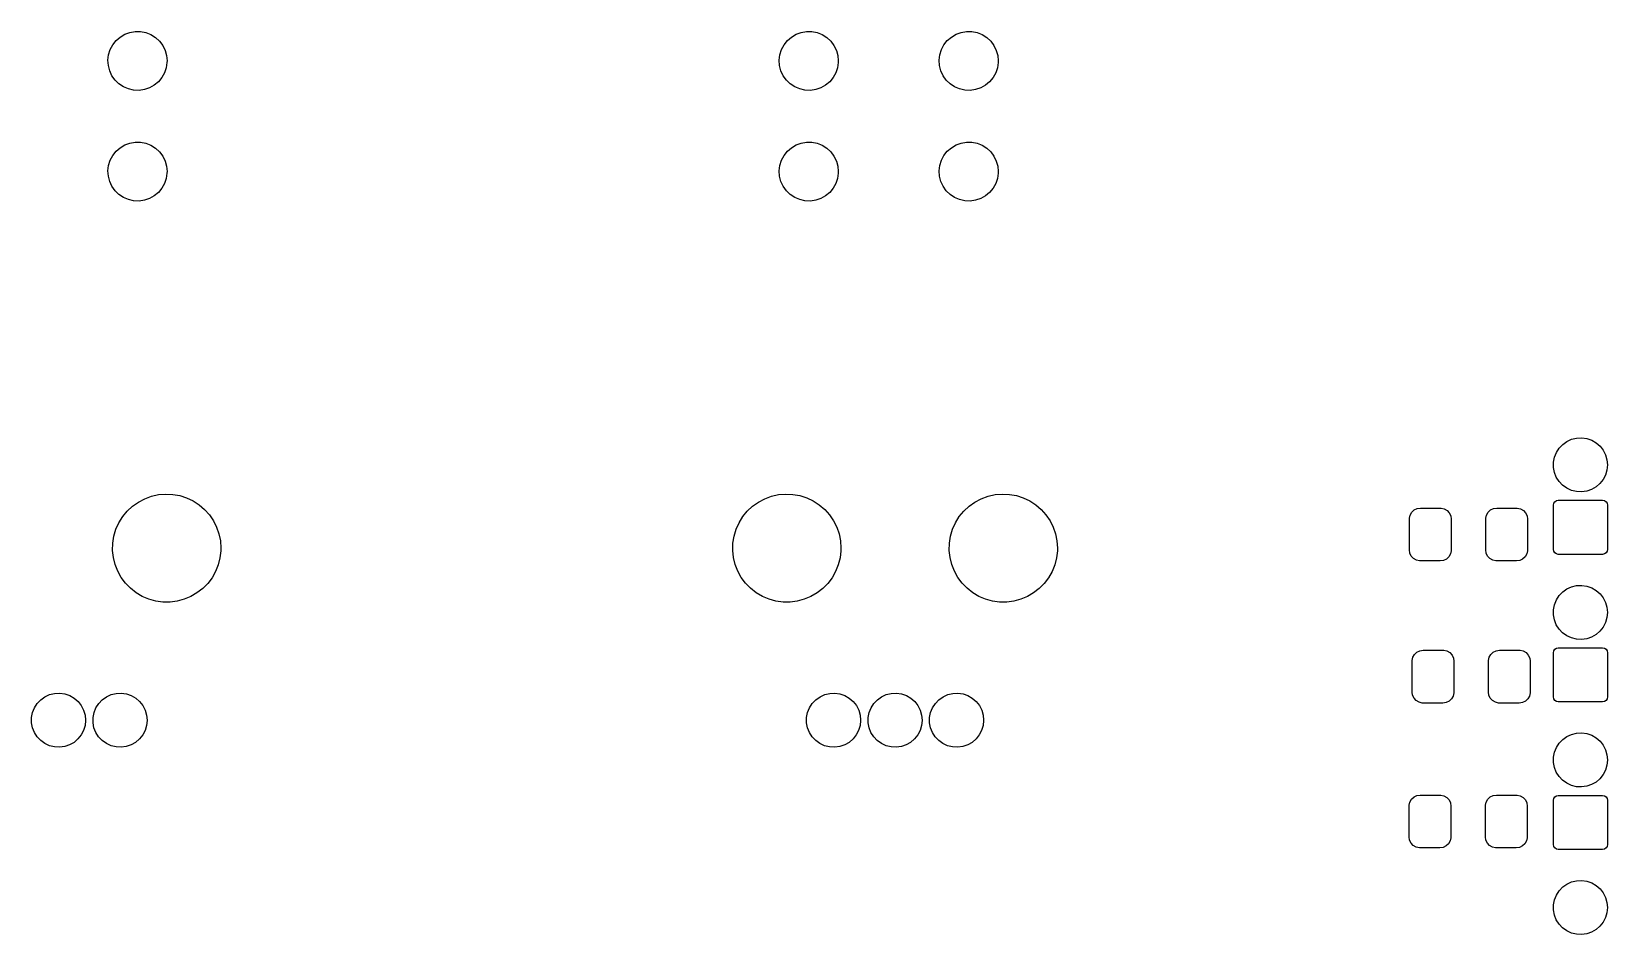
# Model space of a CAD drawing. Extents: x 10 to 584, y -410 to -10.
# Drawn here: x 224.9 to 289, y -105.6 to -68.9 of the extents above; entities that cross this region are included whole.
import ezdxf

# ---------------------------------------------------------------- set-up
doc = ezdxf.new("R2010")
doc.units = 0
doc.layers.add('BLACK', color=7, linetype='CONTINUOUS')

msp = doc.modelspace()

# ---------------------------------------------------------------- linework, layer by layer
at = {"layer": 'BLACK', "linetype": 'CONTINUOUS'}
for p, q in [((228.349, -69.2848), (228.514, -69.14)), ((228.514, -69.14), (228.703, -69.0277)), ((228.703, -69.0277), (228.909, -68.9517)), ((228.909, -68.9517), (229.125, -68.9145)), ((229.125, -68.9145), (229.345, -68.9174)), ((229.345, -68.9174), (229.56, -68.9602)), ((229.56, -68.9602), (229.764, -69.0416)), ((229.764, -69.0416), (229.95, -69.1588)), ((229.95, -69.1588), (230.111, -69.3078)), ((255.631, -69.2848), (255.796, -69.14)), ((255.796, -69.14), (255.985, -69.0277)), ((255.985, -69.0277), (256.191, -68.9517)), ((256.191, -68.9517), (256.407, -68.9145)), ((256.407, -68.9145), (256.627, -68.9174)), ((256.627, -68.9174), (256.842, -68.9602)), ((256.842, -68.9602), (257.046, -69.0416)), ((257.046, -69.0416), (257.232, -69.1588)), ((257.232, -69.1588), (257.393, -69.3078)), ((262.131, -69.2848), (262.296, -69.14)), ((262.296, -69.14), (262.485, -69.0277)), ((262.485, -69.0277), (262.691, -68.9517)), ((262.691, -68.9517), (262.907, -68.9145)), ((262.907, -68.9145), (263.127, -68.9174)), ((263.127, -68.9174), (263.342, -68.9602)), ((263.342, -68.9602), (263.546, -69.0416)), ((263.546, -69.0416), (263.732, -69.1588)), ((263.732, -69.1588), (263.893, -69.3078)), ((228.045, -69.8613), (228.111, -69.6516)), ((228.111, -69.6516), (228.213, -69.4572)), ((228.213, -69.4572), (228.349, -69.2848)), ((230.111, -69.3078), (230.242, -69.4838)), ((230.242, -69.4838), (230.339, -69.6808)), ((230.339, -69.6808), (230.399, -69.8921)), ((255.327, -69.8613), (255.393, -69.6516)), ((255.393, -69.6516), (255.495, -69.4572)), ((255.495, -69.4572), (255.631, -69.2848)), ((257.393, -69.3078), (257.524, -69.4838)), ((257.524, -69.4838), (257.621, -69.6808)), ((257.621, -69.6808), (257.681, -69.8921)), ((261.827, -69.8613), (261.893, -69.6516)), ((261.893, -69.6516), (261.995, -69.4572)), ((261.995, -69.4572), (262.131, -69.2848)), ((263.893, -69.3078), (264.024, -69.4838)), ((264.024, -69.4838), (264.121, -69.6808)), ((264.121, -69.6808), (264.181, -69.8921)), ((228.02, -70.0794), (228.045, -69.8613)), ((228.034, -70.2985), (228.02, -70.0794)), ((228.088, -70.5114), (228.034, -70.2985)), ((230.386, -70.3909), (230.315, -70.5989)), ((230.418, -70.1736), (230.386, -70.3909)), ((230.399, -69.8921), (230.419, -70.1108)), ((230.419, -70.1108), (230.418, -70.1736)), ((255.302, -70.0794), (255.327, -69.8613)), ((255.316, -70.2985), (255.302, -70.0794)), ((255.37, -70.5114), (255.316, -70.2985)), ((257.668, -70.3909), (257.597, -70.5989)), ((257.7, -70.1736), (257.668, -70.3909)), ((257.681, -69.8921), (257.701, -70.1108)), ((257.701, -70.1108), (257.7, -70.1736)), ((261.802, -70.0794), (261.827, -69.8613)), ((261.816, -70.2985), (261.802, -70.0794)), ((261.87, -70.5114), (261.816, -70.2985)), ((264.168, -70.3909), (264.097, -70.5989)), ((264.2, -70.1736), (264.168, -70.3909)), ((264.181, -69.8921), (264.201, -70.1108)), ((264.201, -70.1108), (264.2, -70.1736)), ((228.18, -70.7108), (228.088, -70.5114)), ((228.307, -70.8901), (228.18, -70.7108)), ((228.464, -71.0434), (228.307, -70.8901)), ((228.647, -71.1654), (228.464, -71.0434)), ((230.068, -70.9593), (229.899, -71.0998)), ((230.208, -70.7905), (230.068, -70.9593)), ((230.315, -70.5989), (230.208, -70.7905)), ((255.462, -70.7108), (255.37, -70.5114)), ((255.589, -70.8901), (255.462, -70.7108)), ((255.746, -71.0434), (255.589, -70.8901)), ((255.929, -71.1654), (255.746, -71.0434)), ((257.35, -70.9593), (257.181, -71.0998)), ((257.49, -70.7905), (257.35, -70.9593)), ((257.597, -70.5989), (257.49, -70.7905)), ((261.962, -70.7108), (261.87, -70.5114)), ((262.089, -70.8901), (261.962, -70.7108)), ((262.246, -71.0434), (262.089, -70.8901)), ((262.429, -71.1654), (262.246, -71.0434)), ((263.85, -70.9593), (263.681, -71.0998)), ((263.99, -70.7905), (263.85, -70.9593)), ((264.097, -70.5989), (263.99, -70.7905)), ((228.848, -71.2521), (228.647, -71.1654)), ((229.063, -71.3005), (228.848, -71.2521)), ((229.282, -71.3092), (229.063, -71.3005)), ((229.499, -71.2776), (229.282, -71.3092)), ((229.707, -71.2071), (229.499, -71.2776)), ((229.899, -71.0998), (229.707, -71.2071)), ((256.13, -71.2521), (255.929, -71.1654)), ((256.345, -71.3005), (256.13, -71.2521)), ((256.564, -71.3092), (256.345, -71.3005)), ((256.781, -71.2776), (256.564, -71.3092)), ((256.989, -71.2071), (256.781, -71.2776)), ((257.181, -71.0998), (256.989, -71.2071)), ((262.63, -71.2521), (262.429, -71.1654)), ((262.845, -71.3005), (262.63, -71.2521)), ((263.064, -71.3092), (262.845, -71.3005)), ((263.281, -71.2776), (263.064, -71.3092)), ((263.489, -71.2071), (263.281, -71.2776)), ((263.681, -71.0998), (263.489, -71.2071)), ((228.349, -73.7848), (228.514, -73.64)), ((228.514, -73.64), (228.703, -73.5277)), ((228.703, -73.5277), (228.909, -73.4517)), ((228.909, -73.4517), (229.125, -73.4145)), ((229.125, -73.4145), (229.345, -73.4174)), ((229.345, -73.4174), (229.56, -73.4602)), ((229.56, -73.4602), (229.764, -73.5416)), ((229.764, -73.5416), (229.95, -73.6588)), ((255.631, -73.7848), (255.796, -73.64)), ((255.796, -73.64), (255.985, -73.5277)), ((255.985, -73.5277), (256.191, -73.4517)), ((256.191, -73.4517), (256.407, -73.4145)), ((256.407, -73.4145), (256.627, -73.4174)), ((256.627, -73.4174), (256.842, -73.4602)), ((256.842, -73.4602), (257.046, -73.5416)), ((257.046, -73.5416), (257.232, -73.6588)), ((262.131, -73.7848), (262.296, -73.64)), ((262.296, -73.64), (262.485, -73.5277)), ((262.485, -73.5277), (262.691, -73.4517)), ((262.691, -73.4517), (262.907, -73.4145)), ((262.907, -73.4145), (263.127, -73.4174)), ((263.127, -73.4174), (263.342, -73.4602)), ((263.342, -73.4602), (263.546, -73.5416)), ((263.546, -73.5416), (263.732, -73.6588)), ((228.045, -74.3613), (228.111, -74.1516)), ((228.111, -74.1516), (228.213, -73.9572)), ((228.213, -73.9572), (228.349, -73.7848)), ((229.95, -73.6588), (230.111, -73.8078)), ((230.111, -73.8078), (230.242, -73.9838)), ((230.242, -73.9838), (230.339, -74.1808)), ((230.339, -74.1808), (230.399, -74.3921)), ((255.327, -74.3613), (255.393, -74.1516)), ((255.393, -74.1516), (255.495, -73.9572)), ((255.495, -73.9572), (255.631, -73.7848)), ((257.232, -73.6588), (257.393, -73.8078)), ((257.393, -73.8078), (257.524, -73.9838)), ((257.524, -73.9838), (257.621, -74.1808)), ((257.621, -74.1808), (257.681, -74.3921)), ((261.827, -74.3613), (261.893, -74.1516)), ((261.893, -74.1516), (261.995, -73.9572)), ((261.995, -73.9572), (262.131, -73.7848)), ((263.732, -73.6588), (263.893, -73.8078)), ((263.893, -73.8078), (264.024, -73.9838)), ((264.024, -73.9838), (264.121, -74.1808)), ((264.121, -74.1808), (264.181, -74.3921)), ((228.02, -74.5794), (228.045, -74.3613)), ((228.034, -74.7985), (228.02, -74.5794)), ((228.088, -75.0114), (228.034, -74.7985)), ((230.386, -74.8909), (230.315, -75.0989)), ((230.418, -74.6736), (230.386, -74.8909)), ((230.399, -74.3921), (230.419, -74.6108)), ((230.419, -74.6108), (230.418, -74.6736)), ((255.302, -74.5794), (255.327, -74.3613)), ((255.316, -74.7985), (255.302, -74.5794)), ((255.37, -75.0114), (255.316, -74.7985)), ((257.668, -74.8909), (257.597, -75.0989)), ((257.7, -74.6736), (257.668, -74.8909)), ((257.681, -74.3921), (257.701, -74.6108)), ((257.701, -74.6108), (257.7, -74.6736)), ((261.802, -74.5794), (261.827, -74.3613)), ((261.816, -74.7985), (261.802, -74.5794)), ((261.87, -75.0114), (261.816, -74.7985)), ((264.168, -74.8909), (264.097, -75.0989)), ((264.2, -74.6736), (264.168, -74.8909)), ((264.181, -74.3921), (264.201, -74.6108)), ((264.201, -74.6108), (264.2, -74.6736)), ((228.18, -75.2108), (228.088, -75.0114)), ((228.307, -75.3901), (228.18, -75.2108)), ((228.464, -75.5434), (228.307, -75.3901)), ((228.647, -75.6654), (228.464, -75.5434)), ((230.068, -75.4593), (229.899, -75.5998)), ((230.208, -75.2905), (230.068, -75.4593)), ((230.315, -75.0989), (230.208, -75.2905)), ((255.462, -75.2108), (255.37, -75.0114)), ((255.589, -75.3901), (255.462, -75.2108)), ((255.746, -75.5434), (255.589, -75.3901)), ((255.929, -75.6654), (255.746, -75.5434)), ((257.35, -75.4593), (257.181, -75.5998)), ((257.49, -75.2905), (257.35, -75.4593)), ((257.597, -75.0989), (257.49, -75.2905)), ((261.962, -75.2108), (261.87, -75.0114)), ((262.089, -75.3901), (261.962, -75.2108)), ((262.246, -75.5434), (262.089, -75.3901)), ((262.429, -75.6654), (262.246, -75.5434)), ((263.85, -75.4593), (263.681, -75.5998)), ((263.99, -75.2905), (263.85, -75.4593)), ((264.097, -75.0989), (263.99, -75.2905)), ((228.848, -75.7521), (228.647, -75.6654)), ((229.063, -75.8005), (228.848, -75.7521)), ((229.282, -75.8092), (229.063, -75.8005)), ((229.499, -75.7776), (229.282, -75.8092)), ((229.707, -75.7071), (229.499, -75.7776)), ((229.899, -75.5998), (229.707, -75.7071)), ((256.13, -75.7521), (255.929, -75.6654)), ((256.345, -75.8005), (256.13, -75.7521)), ((256.564, -75.8092), (256.345, -75.8005)), ((256.781, -75.7776), (256.564, -75.8092)), ((256.989, -75.7071), (256.781, -75.7776)), ((257.181, -75.5998), (256.989, -75.7071)), ((262.63, -75.7521), (262.429, -75.6654)), ((262.845, -75.8005), (262.63, -75.7521)), ((263.064, -75.8092), (262.845, -75.8005)), ((263.281, -75.7776), (263.064, -75.8092)), ((263.489, -75.7071), (263.281, -75.7776)), ((263.681, -75.5998), (263.489, -75.7071)), ((286.996, -85.855), (287.141, -85.7041)), ((287.141, -85.7041), (287.311, -85.5832)), ((287.311, -85.5832), (287.501, -85.4967)), ((287.501, -85.4967), (287.705, -85.4478)), ((287.705, -85.4478), (287.913, -85.4381)), ((287.913, -85.4381), (288.12, -85.4681)), ((288.12, -85.4681), (288.318, -85.5366)), ((288.318, -85.5366), (288.498, -85.6413)), ((288.498, -85.6413), (288.656, -85.7782)), ((288.656, -85.7782), (288.785, -85.9425)), ((286.764, -86.6384), (286.765, -86.4295)), ((286.765, -86.4295), (286.805, -86.2244)), ((286.805, -86.2244), (286.883, -86.0306)), ((286.883, -86.0306), (286.996, -85.855)), ((288.785, -85.9425), (288.881, -86.1283)), ((288.881, -86.1283), (288.94, -86.3288)), ((288.94, -86.3288), (288.96, -86.5368)), ((286.803, -86.8437), (286.764, -86.6384)), ((286.88, -87.0379), (286.803, -86.8437)), ((286.993, -87.214), (286.88, -87.0379)), ((288.879, -86.9506), (288.782, -87.1359)), ((288.939, -86.7505), (288.879, -86.9506)), ((288.96, -86.5426), (288.939, -86.7505)), ((288.96, -86.5368), (288.96, -86.5426)), ((230.071, -87.7487), (230.361, -87.7233)), ((230.361, -87.7233), (230.652, -87.7365)), ((230.652, -87.7365), (230.939, -87.7881)), ((255.271, -87.7487), (255.561, -87.7233)), ((255.561, -87.7233), (255.852, -87.7365)), ((255.852, -87.7365), (256.139, -87.7881)), ((264.071, -87.7487), (264.361, -87.7233)), ((264.361, -87.7233), (264.652, -87.7365)), ((264.652, -87.7365), (264.939, -87.7881)), ((287.136, -87.3657), (286.993, -87.214)), ((287.306, -87.4875), (287.136, -87.3657)), ((287.496, -87.575), (287.306, -87.4875)), ((287.699, -87.625), (287.496, -87.575)), ((287.908, -87.6358), (287.699, -87.625)), ((288.115, -87.6069), (287.908, -87.6358)), ((288.312, -87.5393), (288.115, -87.6069)), ((288.494, -87.4357), (288.312, -87.5393)), ((288.652, -87.2995), (288.494, -87.4357)), ((288.782, -87.1359), (288.652, -87.2995)), ((228.803, -88.4168), (229.017, -88.2179)), ((229.017, -88.2179), (229.254, -88.049)), ((229.254, -88.049), (229.512, -87.913)), ((229.512, -87.913), (229.786, -87.8123)), ((229.786, -87.8123), (230.071, -87.7487)), ((230.939, -87.7881), (231.217, -87.8773)), ((231.217, -87.8773), (231.48, -88.0024)), ((231.48, -88.0024), (231.725, -88.1612)), ((231.725, -88.1612), (231.946, -88.351)), ((231.946, -88.351), (232.141, -88.5683)), ((254.003, -88.4168), (254.217, -88.2179)), ((254.217, -88.2179), (254.454, -88.049)), ((254.454, -88.049), (254.712, -87.913)), ((254.712, -87.913), (254.986, -87.8123)), ((254.986, -87.8123), (255.271, -87.7487)), ((256.139, -87.7881), (256.417, -87.8773)), ((256.417, -87.8773), (256.68, -88.0024)), ((256.68, -88.0024), (256.925, -88.1612)), ((256.925, -88.1612), (257.146, -88.351)), ((257.146, -88.351), (257.341, -88.5683)), ((262.803, -88.4168), (263.017, -88.2179)), ((263.017, -88.2179), (263.254, -88.049)), ((263.254, -88.049), (263.512, -87.913)), ((263.512, -87.913), (263.786, -87.8123)), ((263.786, -87.8123), (264.071, -87.7487)), ((264.939, -87.7881), (265.217, -87.8773)), ((265.217, -87.8773), (265.48, -88.0024)), ((265.48, -88.0024), (265.725, -88.1612)), ((265.725, -88.1612), (265.946, -88.351)), ((265.946, -88.351), (266.141, -88.5683)), ((281.009, -88.4636), (281.107, -88.3728)), ((281.107, -88.3728), (281.228, -88.3149)), ((281.228, -88.3149), (281.36, -88.295)), ((281.36, -88.295), (282.16, -88.295)), ((282.16, -88.295), (282.195, -88.2964)), ((282.195, -88.2964), (282.326, -88.3266)), ((282.326, -88.3266), (282.441, -88.3938)), ((284.109, -88.4636), (284.207, -88.3728)), ((284.207, -88.3728), (284.328, -88.3149)), ((284.328, -88.3149), (284.46, -88.295)), ((284.46, -88.295), (285.26, -88.295)), ((285.26, -88.295), (285.295, -88.2964)), ((285.295, -88.2964), (285.426, -88.3266)), ((285.426, -88.3266), (285.541, -88.3938)), ((286.76, -88.1768), (286.775, -88.1003)), ((286.76, -89.9768), (286.76, -88.1768)), ((286.775, -88.1003), (286.818, -88.0354)), ((286.818, -88.0354), (286.883, -87.992)), ((286.883, -87.992), (286.96, -87.9768)), ((286.96, -87.9768), (288.76, -87.9768)), ((288.76, -87.9768), (288.836, -87.992)), ((288.836, -87.992), (288.901, -88.0354)), ((288.901, -88.0354), (288.944, -88.1003)), ((288.944, -88.1003), (288.96, -88.1768)), ((288.96, -88.1768), (288.96, -89.9768)), ((228.345, -89.1559), (228.465, -88.89)), ((228.465, -88.89), (228.618, -88.6421)), ((228.618, -88.6421), (228.803, -88.4168)), ((232.141, -88.5683), (232.305, -88.8095)), ((232.305, -88.8095), (232.435, -89.0703)), ((253.545, -89.1559), (253.665, -88.89)), ((253.665, -88.89), (253.818, -88.6421)), ((253.818, -88.6421), (254.003, -88.4168)), ((257.341, -88.5683), (257.505, -88.8095)), ((257.505, -88.8095), (257.635, -89.0703)), ((262.345, -89.1559), (262.465, -88.89)), ((262.465, -88.89), (262.618, -88.6421)), ((262.618, -88.6421), (262.803, -88.4168)), ((266.141, -88.5683), (266.305, -88.8095)), ((266.305, -88.8095), (266.435, -89.0703)), ((280.91, -88.745), (280.911, -88.7097)), ((280.91, -89.995), (280.91, -88.745)), ((280.911, -88.7097), (280.942, -88.5793)), ((280.942, -88.5793), (281.009, -88.4636)), ((282.441, -88.3938), (282.532, -88.4921)), ((282.532, -88.4921), (282.59, -88.6127)), ((282.59, -88.6127), (282.61, -88.745)), ((282.61, -88.745), (282.61, -89.995)), ((284.01, -88.745), (284.011, -88.7097)), ((284.01, -89.995), (284.01, -88.745)), ((284.011, -88.7097), (284.042, -88.5793)), ((284.042, -88.5793), (284.109, -88.4636)), ((285.541, -88.3938), (285.632, -88.4921)), ((285.632, -88.4921), (285.69, -88.6127)), ((285.69, -88.6127), (285.71, -88.745)), ((285.71, -88.745), (285.71, -89.995)), ((228.216, -89.7234), (228.262, -89.4354)), ((228.262, -89.4354), (228.345, -89.1559)), ((232.435, -89.0703), (232.53, -89.346)), ((232.53, -89.346), (232.588, -89.6318)), ((232.588, -89.6318), (232.607, -89.9228)), ((253.416, -89.7234), (253.462, -89.4354)), ((253.462, -89.4354), (253.545, -89.1559)), ((257.635, -89.0703), (257.73, -89.346)), ((257.73, -89.346), (257.788, -89.6318)), ((257.788, -89.6318), (257.807, -89.9228)), ((262.216, -89.7234), (262.262, -89.4354)), ((262.262, -89.4354), (262.345, -89.1559)), ((266.435, -89.0703), (266.53, -89.346)), ((266.53, -89.346), (266.588, -89.6318)), ((266.588, -89.6318), (266.607, -89.9228)), ((228.209, -90.0149), (228.216, -89.7234)), ((228.241, -90.3048), (228.209, -90.0149)), ((228.31, -90.588), (228.241, -90.3048)), ((232.605, -90.0303), (232.571, -90.3199)), ((232.607, -89.9228), (232.605, -90.0303)), ((253.409, -90.0149), (253.416, -89.7234)), ((253.441, -90.3048), (253.409, -90.0149)), ((253.51, -90.588), (253.441, -90.3048)), ((257.805, -90.0303), (257.771, -90.3199)), ((257.807, -89.9228), (257.805, -90.0303)), ((262.209, -90.0149), (262.216, -89.7234)), ((262.241, -90.3048), (262.209, -90.0149)), ((262.31, -90.588), (262.241, -90.3048)), ((266.605, -90.0303), (266.571, -90.3199)), ((266.607, -89.9228), (266.605, -90.0303)), ((280.93, -90.1273), (280.91, -89.995)), ((280.988, -90.2479), (280.93, -90.1273)), ((281.079, -90.3462), (280.988, -90.2479)), ((282.511, -90.2764), (282.413, -90.3672)), ((282.578, -90.1607), (282.511, -90.2764)), ((282.609, -90.0303), (282.578, -90.1607)), ((282.61, -89.995), (282.609, -90.0303)), ((284.03, -90.1273), (284.01, -89.995)), ((284.088, -90.2479), (284.03, -90.1273)), ((284.179, -90.3462), (284.088, -90.2479)), ((285.611, -90.2764), (285.513, -90.3672)), ((285.678, -90.1607), (285.611, -90.2764)), ((285.709, -90.0303), (285.678, -90.1607)), ((285.71, -89.995), (285.709, -90.0303)), ((286.775, -90.0533), (286.76, -89.9768)), ((286.818, -90.1182), (286.775, -90.0533)), ((286.883, -90.1616), (286.818, -90.1182)), ((286.96, -90.1768), (286.883, -90.1616)), ((288.76, -90.1768), (286.96, -90.1768)), ((288.836, -90.1616), (288.76, -90.1768)), ((288.901, -90.1182), (288.836, -90.1616)), ((288.944, -90.0533), (288.901, -90.1182)), ((288.96, -89.9768), (288.944, -90.0533)), ((228.417, -90.8595), (228.31, -90.588)), ((228.558, -91.1146), (228.417, -90.8595)), ((232.391, -90.8734), (232.248, -91.1274)), ((232.5, -90.6026), (232.391, -90.8734)), ((232.571, -90.3199), (232.5, -90.6026)), ((253.617, -90.8595), (253.51, -90.588)), ((253.758, -91.1146), (253.617, -90.8595)), ((257.591, -90.8734), (257.448, -91.1274)), ((257.7, -90.6026), (257.591, -90.8734)), ((257.771, -90.3199), (257.7, -90.6026)), ((262.417, -90.8595), (262.31, -90.588)), ((262.558, -91.1146), (262.417, -90.8595)), ((266.391, -90.8734), (266.248, -91.1274)), ((266.5, -90.6026), (266.391, -90.8734)), ((266.571, -90.3199), (266.5, -90.6026)), ((281.194, -90.4134), (281.079, -90.3462)), ((281.325, -90.4436), (281.194, -90.4134)), ((281.36, -90.445), (281.325, -90.4436)), ((282.16, -90.445), (281.36, -90.445)), ((282.292, -90.4251), (282.16, -90.445)), ((282.413, -90.3672), (282.292, -90.4251)), ((284.294, -90.4134), (284.179, -90.3462)), ((284.425, -90.4436), (284.294, -90.4134)), ((284.46, -90.445), (284.425, -90.4436)), ((285.26, -90.445), (284.46, -90.445)), ((285.392, -90.4251), (285.26, -90.445)), ((285.513, -90.3672), (285.392, -90.4251)), ((228.732, -91.3487), (228.558, -91.1146)), ((228.935, -91.5577), (228.732, -91.3487)), ((229.164, -91.7381), (228.935, -91.5577)), ((231.868, -91.568), (231.637, -91.7467)), ((232.073, -91.3603), (231.868, -91.568)), ((232.248, -91.1274), (232.073, -91.3603)), ((253.932, -91.3487), (253.758, -91.1146)), ((254.135, -91.5577), (253.932, -91.3487)), ((254.364, -91.7381), (254.135, -91.5577)), ((257.068, -91.568), (256.837, -91.7467)), ((257.273, -91.3603), (257.068, -91.568)), ((257.448, -91.1274), (257.273, -91.3603)), ((262.732, -91.3487), (262.558, -91.1146)), ((262.935, -91.5577), (262.732, -91.3487)), ((263.164, -91.7381), (262.935, -91.5577)), ((265.868, -91.568), (265.637, -91.7467)), ((266.073, -91.3603), (265.868, -91.568)), ((266.248, -91.1274), (266.073, -91.3603)), ((287.141, -91.7041), (287.311, -91.5832)), ((287.311, -91.5832), (287.501, -91.4967)), ((287.501, -91.4967), (287.705, -91.4478)), ((287.705, -91.4478), (287.913, -91.4381)), ((287.913, -91.4381), (288.12, -91.4681)), ((288.12, -91.4681), (288.318, -91.5366)), ((288.318, -91.5366), (288.498, -91.6413)), ((229.415, -91.8865), (229.164, -91.7381)), ((229.684, -92.0004), (229.415, -91.8865)), ((229.965, -92.0779), (229.684, -92.0004)), ((230.254, -92.1174), (229.965, -92.0779)), ((230.545, -92.1185), (230.254, -92.1174)), ((230.835, -92.0809), (230.545, -92.1185)), ((231.116, -92.0054), (230.835, -92.0809)), ((231.385, -91.8934), (231.116, -92.0054)), ((231.637, -91.7467), (231.385, -91.8934)), ((254.615, -91.8865), (254.364, -91.7381)), ((254.884, -92.0004), (254.615, -91.8865)), ((255.165, -92.0779), (254.884, -92.0004)), ((255.454, -92.1174), (255.165, -92.0779)), ((255.745, -92.1185), (255.454, -92.1174)), ((256.035, -92.0809), (255.745, -92.1185)), ((256.316, -92.0054), (256.035, -92.0809)), ((256.585, -91.8934), (256.316, -92.0054)), ((256.837, -91.7467), (256.585, -91.8934)), ((263.415, -91.8865), (263.164, -91.7381)), ((263.684, -92.0004), (263.415, -91.8865)), ((263.965, -92.0779), (263.684, -92.0004)), ((264.254, -92.1174), (263.965, -92.0779)), ((264.545, -92.1185), (264.254, -92.1174)), ((264.835, -92.0809), (264.545, -92.1185)), ((265.116, -92.0054), (264.835, -92.0809)), ((265.385, -91.8934), (265.116, -92.0054)), ((265.637, -91.7467), (265.385, -91.8934)), ((286.765, -92.4295), (286.805, -92.2244)), ((286.805, -92.2244), (286.883, -92.0306)), ((286.883, -92.0306), (286.996, -91.855)), ((286.996, -91.855), (287.141, -91.7041)), ((288.498, -91.6413), (288.656, -91.7782)), ((288.656, -91.7782), (288.785, -91.9425)), ((288.785, -91.9425), (288.881, -92.1283)), ((288.881, -92.1283), (288.94, -92.3288)), ((286.764, -92.6384), (286.765, -92.4295)), ((286.803, -92.8437), (286.764, -92.6384)), ((286.88, -93.0379), (286.803, -92.8437)), ((288.939, -92.7505), (288.879, -92.9506)), ((288.96, -92.5426), (288.939, -92.7505)), ((288.94, -92.3288), (288.96, -92.5368)), ((288.96, -92.5368), (288.96, -92.5426)), ((286.993, -93.214), (286.88, -93.0379)), ((287.136, -93.3657), (286.993, -93.214)), ((287.306, -93.4875), (287.136, -93.3657)), ((287.496, -93.575), (287.306, -93.4875)), ((288.494, -93.4357), (288.312, -93.5393)), ((288.652, -93.2995), (288.494, -93.4357)), ((288.782, -93.1359), (288.652, -93.2995)), ((288.879, -92.9506), (288.782, -93.1359)), ((281.217, -94.1528), (281.338, -94.0949)), ((281.338, -94.0949), (281.47, -94.075)), ((281.47, -94.075), (282.27, -94.075)), ((282.27, -94.075), (282.305, -94.0764)), ((282.305, -94.0764), (282.436, -94.1066)), ((282.436, -94.1066), (282.551, -94.1738)), ((284.317, -94.1528), (284.438, -94.0949)), ((284.438, -94.0949), (284.57, -94.075)), ((284.57, -94.075), (285.37, -94.075)), ((285.37, -94.075), (285.405, -94.0764)), ((285.405, -94.0764), (285.536, -94.1066)), ((285.536, -94.1066), (285.651, -94.1738)), ((286.76, -94.1768), (286.775, -94.1003)), ((286.775, -94.1003), (286.818, -94.0354)), ((286.818, -94.0354), (286.883, -93.992)), ((286.883, -93.992), (286.96, -93.9768)), ((286.96, -93.9768), (288.76, -93.9768)), ((287.699, -93.625), (287.496, -93.575)), ((287.908, -93.6358), (287.699, -93.625)), ((288.115, -93.6069), (287.908, -93.6358)), ((288.312, -93.5393), (288.115, -93.6069)), ((288.76, -93.9768), (288.836, -93.992)), ((288.836, -93.992), (288.901, -94.0354)), ((288.901, -94.0354), (288.944, -94.1003)), ((288.944, -94.1003), (288.96, -94.1768)), ((281.02, -94.525), (281.021, -94.4897)), ((281.02, -95.775), (281.02, -94.525)), ((281.021, -94.4897), (281.052, -94.3593)), ((281.052, -94.3593), (281.119, -94.2436)), ((281.119, -94.2436), (281.217, -94.1528)), ((282.551, -94.1738), (282.642, -94.2721)), ((282.642, -94.2721), (282.7, -94.3927)), ((282.7, -94.3927), (282.72, -94.525)), ((282.72, -94.525), (282.72, -95.775)), ((284.12, -94.525), (284.121, -94.4897)), ((284.12, -95.775), (284.12, -94.525)), ((284.121, -94.4897), (284.152, -94.3593)), ((284.152, -94.3593), (284.219, -94.2436)), ((284.219, -94.2436), (284.317, -94.1528)), ((285.651, -94.1738), (285.742, -94.2721)), ((285.742, -94.2721), (285.8, -94.3927)), ((285.8, -94.3927), (285.82, -94.525)), ((285.82, -94.525), (285.82, -95.775)), ((286.76, -95.9768), (286.76, -94.1768)), ((288.96, -94.1768), (288.96, -95.9768)), ((225.288, -96.0901), (225.459, -95.9692)), ((225.459, -95.9692), (225.649, -95.8827)), ((225.649, -95.8827), (225.852, -95.8338)), ((225.852, -95.8338), (226.061, -95.8241)), ((226.061, -95.8241), (226.268, -95.8541)), ((226.268, -95.8541), (226.465, -95.9226)), ((226.465, -95.9226), (226.646, -96.0273)), ((226.646, -96.0273), (226.804, -96.1642)), ((227.788, -96.0901), (227.959, -95.9692)), ((227.959, -95.9692), (228.149, -95.8827)), ((228.149, -95.8827), (228.352, -95.8338)), ((228.352, -95.8338), (228.561, -95.8241)), ((228.561, -95.8241), (228.768, -95.8541)), ((228.768, -95.8541), (228.965, -95.9226)), ((228.965, -95.9226), (229.146, -96.0273)), ((229.146, -96.0273), (229.304, -96.1642)), ((256.788, -96.0901), (256.959, -95.9692)), ((256.959, -95.9692), (257.149, -95.8827)), ((257.149, -95.8827), (257.352, -95.8338)), ((257.352, -95.8338), (257.561, -95.8241)), ((257.561, -95.8241), (257.768, -95.8541)), ((257.768, -95.8541), (257.965, -95.9226)), ((257.965, -95.9226), (258.146, -96.0273)), ((258.146, -96.0273), (258.304, -96.1642)), ((259.288, -96.0901), (259.459, -95.9692)), ((259.459, -95.9692), (259.649, -95.8827)), ((259.649, -95.8827), (259.852, -95.8338)), ((259.852, -95.8338), (260.061, -95.8241)), ((260.061, -95.8241), (260.268, -95.8541)), ((260.268, -95.8541), (260.465, -95.9226)), ((260.465, -95.9226), (260.646, -96.0273)), ((260.646, -96.0273), (260.804, -96.1642)), ((261.788, -96.0901), (261.959, -95.9692)), ((261.959, -95.9692), (262.149, -95.8827)), ((262.149, -95.8827), (262.352, -95.8338)), ((262.352, -95.8338), (262.561, -95.8241)), ((262.561, -95.8241), (262.768, -95.8541)), ((262.768, -95.8541), (262.965, -95.9226)), ((262.965, -95.9226), (263.146, -96.0273)), ((263.146, -96.0273), (263.304, -96.1642)), ((281.04, -95.9073), (281.02, -95.775)), ((281.098, -96.0279), (281.04, -95.9073)), ((281.189, -96.1262), (281.098, -96.0279)), ((282.621, -96.0564), (282.523, -96.1472)), ((282.688, -95.9407), (282.621, -96.0564)), ((282.719, -95.8103), (282.688, -95.9407)), ((282.72, -95.775), (282.719, -95.8103)), ((284.14, -95.9073), (284.12, -95.775)), ((284.198, -96.0279), (284.14, -95.9073)), ((284.289, -96.1262), (284.198, -96.0279)), ((285.721, -96.0564), (285.623, -96.1472)), ((285.788, -95.9407), (285.721, -96.0564)), ((285.819, -95.8103), (285.788, -95.9407)), ((285.82, -95.775), (285.819, -95.8103)), ((286.775, -96.0533), (286.76, -95.9768)), ((286.818, -96.1182), (286.775, -96.0533)), ((288.944, -96.0533), (288.901, -96.1182)), ((288.96, -95.9768), (288.944, -96.0533)), ((224.912, -96.8155), (224.952, -96.6104)), ((224.952, -96.6104), (225.031, -96.4166)), ((225.031, -96.4166), (225.144, -96.241)), ((225.144, -96.241), (225.288, -96.0901)), ((226.804, -96.1642), (226.933, -96.3285)), ((226.933, -96.3285), (227.029, -96.5143)), ((227.029, -96.5143), (227.087, -96.7148)), ((227.412, -96.8155), (227.452, -96.6104)), ((227.452, -96.6104), (227.531, -96.4166)), ((227.531, -96.4166), (227.644, -96.241)), ((227.644, -96.241), (227.788, -96.0901)), ((229.304, -96.1642), (229.433, -96.3285)), ((229.433, -96.3285), (229.529, -96.5143)), ((229.529, -96.5143), (229.587, -96.7148)), ((256.412, -96.8155), (256.452, -96.6104)), ((256.452, -96.6104), (256.531, -96.4166)), ((256.531, -96.4166), (256.644, -96.241)), ((256.644, -96.241), (256.788, -96.0901)), ((258.304, -96.1642), (258.433, -96.3285)), ((258.433, -96.3285), (258.529, -96.5143)), ((258.529, -96.5143), (258.587, -96.7148)), ((258.912, -96.8155), (258.952, -96.6104)), ((258.952, -96.6104), (259.031, -96.4166)), ((259.031, -96.4166), (259.144, -96.241)), ((259.144, -96.241), (259.288, -96.0901)), ((260.804, -96.1642), (260.933, -96.3285)), ((260.933, -96.3285), (261.029, -96.5143)), ((261.029, -96.5143), (261.087, -96.7148)), ((261.412, -96.8155), (261.452, -96.6104)), ((261.452, -96.6104), (261.531, -96.4166)), ((261.531, -96.4166), (261.644, -96.241)), ((261.644, -96.241), (261.788, -96.0901)), ((263.304, -96.1642), (263.433, -96.3285)), ((263.433, -96.3285), (263.529, -96.5143)), ((263.529, -96.5143), (263.587, -96.7148)), ((281.304, -96.1934), (281.189, -96.1262)), ((281.435, -96.2236), (281.304, -96.1934)), ((281.47, -96.225), (281.435, -96.2236)), ((282.27, -96.225), (281.47, -96.225)), ((282.402, -96.2051), (282.27, -96.225)), ((282.523, -96.1472), (282.402, -96.2051)), ((284.404, -96.1934), (284.289, -96.1262)), ((284.535, -96.2236), (284.404, -96.1934)), ((284.57, -96.225), (284.535, -96.2236)), ((285.37, -96.225), (284.57, -96.225)), ((285.502, -96.2051), (285.37, -96.225)), ((285.623, -96.1472), (285.502, -96.2051)), ((286.883, -96.1616), (286.818, -96.1182)), ((286.96, -96.1768), (286.883, -96.1616)), ((288.76, -96.1768), (286.96, -96.1768)), ((288.836, -96.1616), (288.76, -96.1768)), ((288.901, -96.1182), (288.836, -96.1616)), ((224.912, -97.0244), (224.912, -96.8155)), ((224.951, -97.2297), (224.912, -97.0244)), ((225.028, -97.4239), (224.951, -97.2297)), ((227.026, -97.3366), (226.93, -97.5219)), ((227.086, -97.1365), (227.026, -97.3366)), ((227.107, -96.9286), (227.086, -97.1365)), ((227.087, -96.7148), (227.107, -96.9228)), ((227.107, -96.9228), (227.107, -96.9286)), ((227.412, -97.0244), (227.412, -96.8155)), ((227.451, -97.2297), (227.412, -97.0244)), ((227.528, -97.4239), (227.451, -97.2297)), ((229.526, -97.3366), (229.43, -97.5219)), ((229.586, -97.1365), (229.526, -97.3366)), ((229.607, -96.9286), (229.586, -97.1365)), ((229.587, -96.7148), (229.607, -96.9228)), ((229.607, -96.9228), (229.607, -96.9286)), ((256.412, -97.0244), (256.412, -96.8155)), ((256.451, -97.2297), (256.412, -97.0244)), ((256.528, -97.4239), (256.451, -97.2297)), ((258.526, -97.3366), (258.43, -97.5219)), ((258.586, -97.1365), (258.526, -97.3366)), ((258.607, -96.9286), (258.586, -97.1365)), ((258.587, -96.7148), (258.607, -96.9228)), ((258.607, -96.9228), (258.607, -96.9286)), ((258.912, -97.0244), (258.912, -96.8155)), ((258.951, -97.2297), (258.912, -97.0244)), ((259.028, -97.4239), (258.951, -97.2297)), ((261.026, -97.3366), (260.93, -97.5219)), ((261.086, -97.1365), (261.026, -97.3366)), ((261.107, -96.9286), (261.086, -97.1365)), ((261.087, -96.7148), (261.107, -96.9228)), ((261.107, -96.9228), (261.107, -96.9286)), ((261.412, -97.0244), (261.412, -96.8155)), ((261.451, -97.2297), (261.412, -97.0244)), ((261.528, -97.4239), (261.451, -97.2297)), ((263.526, -97.3366), (263.43, -97.5219)), ((263.586, -97.1365), (263.526, -97.3366)), ((263.607, -96.9286), (263.586, -97.1365)), ((263.587, -96.7148), (263.607, -96.9228)), ((263.607, -96.9228), (263.607, -96.9286)), ((225.14, -97.6), (225.028, -97.4239)), ((225.284, -97.7517), (225.14, -97.6)), ((225.454, -97.8735), (225.284, -97.7517)), ((225.644, -97.961), (225.454, -97.8735)), ((225.847, -98.011), (225.644, -97.961)), ((226.262, -97.9929), (226.055, -98.0218)), ((226.46, -97.9253), (226.262, -97.9929)), ((226.641, -97.8217), (226.46, -97.9253)), ((226.8, -97.6855), (226.641, -97.8217)), ((226.93, -97.5219), (226.8, -97.6855)), ((227.64, -97.6), (227.528, -97.4239)), ((227.784, -97.7517), (227.64, -97.6)), ((227.954, -97.8735), (227.784, -97.7517)), ((228.144, -97.961), (227.954, -97.8735)), ((228.347, -98.011), (228.144, -97.961)), ((228.762, -97.9929), (228.555, -98.0218)), ((228.96, -97.9253), (228.762, -97.9929)), ((229.141, -97.8217), (228.96, -97.9253)), ((229.3, -97.6855), (229.141, -97.8217)), ((229.43, -97.5219), (229.3, -97.6855)), ((256.64, -97.6), (256.528, -97.4239)), ((256.784, -97.7517), (256.64, -97.6)), ((256.954, -97.8735), (256.784, -97.7517)), ((257.144, -97.961), (256.954, -97.8735)), ((257.347, -98.011), (257.144, -97.961)), ((257.762, -97.9929), (257.555, -98.0218)), ((257.96, -97.9253), (257.762, -97.9929)), ((258.141, -97.8217), (257.96, -97.9253)), ((258.3, -97.6855), (258.141, -97.8217)), ((258.43, -97.5219), (258.3, -97.6855)), ((259.14, -97.6), (259.028, -97.4239)), ((259.284, -97.7517), (259.14, -97.6)), ((259.454, -97.8735), (259.284, -97.7517)), ((259.644, -97.961), (259.454, -97.8735)), ((259.847, -98.011), (259.644, -97.961)), ((260.262, -97.9929), (260.055, -98.0218)), ((260.46, -97.9253), (260.262, -97.9929)), ((260.641, -97.8217), (260.46, -97.9253)), ((260.8, -97.6855), (260.641, -97.8217)), ((260.93, -97.5219), (260.8, -97.6855)), ((261.64, -97.6), (261.528, -97.4239)), ((261.784, -97.7517), (261.64, -97.6)), ((261.954, -97.8735), (261.784, -97.7517)), ((262.144, -97.961), (261.954, -97.8735)), ((262.347, -98.011), (262.144, -97.961)), ((262.762, -97.9929), (262.555, -98.0218)), ((262.96, -97.9253), (262.762, -97.9929)), ((263.141, -97.8217), (262.96, -97.9253)), ((263.3, -97.6855), (263.141, -97.8217)), ((263.43, -97.5219), (263.3, -97.6855)), ((286.883, -98.0306), (286.996, -97.855)), ((286.996, -97.855), (287.141, -97.7041)), ((287.141, -97.7041), (287.311, -97.5832)), ((287.311, -97.5832), (287.501, -97.4967)), ((287.501, -97.4967), (287.705, -97.4478)), ((287.705, -97.4478), (287.913, -97.4381)), ((287.913, -97.4381), (288.12, -97.4681)), ((288.12, -97.4681), (288.318, -97.5366)), ((288.318, -97.5366), (288.498, -97.6413)), ((288.498, -97.6413), (288.656, -97.7782)), ((288.656, -97.7782), (288.785, -97.9425)), ((288.785, -97.9425), (288.881, -98.1283)), ((226.055, -98.0218), (225.847, -98.011)), ((228.555, -98.0218), (228.347, -98.011)), ((257.555, -98.0218), (257.347, -98.011)), ((260.055, -98.0218), (259.847, -98.011)), ((262.555, -98.0218), (262.347, -98.011)), ((286.764, -98.6384), (286.765, -98.4295)), ((286.765, -98.4295), (286.805, -98.2244)), ((286.805, -98.2244), (286.883, -98.0306)), ((288.881, -98.1283), (288.94, -98.3288)), ((288.96, -98.5426), (288.939, -98.7505)), ((288.94, -98.3288), (288.96, -98.5368)), ((288.96, -98.5368), (288.96, -98.5426)), ((286.803, -98.8437), (286.764, -98.6384)), ((286.88, -99.0379), (286.803, -98.8437)), ((286.993, -99.214), (286.88, -99.0379)), ((287.136, -99.3657), (286.993, -99.214)), ((288.782, -99.1359), (288.652, -99.2995)), ((288.879, -98.9506), (288.782, -99.1359)), ((288.939, -98.7505), (288.879, -98.9506)), ((287.306, -99.4875), (287.136, -99.3657)), ((287.496, -99.575), (287.306, -99.4875)), ((287.699, -99.625), (287.496, -99.575)), ((287.908, -99.6358), (287.699, -99.625)), ((288.115, -99.6069), (287.908, -99.6358)), ((288.312, -99.5393), (288.115, -99.6069)), ((288.494, -99.4357), (288.312, -99.5393)), ((288.652, -99.2995), (288.494, -99.4357)), ((280.9, -100.415), (280.901, -100.38)), ((280.9, -101.665), (280.9, -100.415)), ((280.901, -100.38), (280.932, -100.249)), ((280.932, -100.249), (280.999, -100.134)), ((280.999, -100.134), (281.097, -100.043)), ((281.097, -100.043), (281.218, -99.9849)), ((281.218, -99.9849), (281.35, -99.965)), ((281.35, -99.965), (282.15, -99.965)), ((282.15, -99.965), (282.185, -99.9664)), ((282.185, -99.9664), (282.316, -99.9966)), ((282.316, -99.9966), (282.431, -100.064)), ((282.431, -100.064), (282.522, -100.162)), ((282.522, -100.162), (282.58, -100.283)), ((282.58, -100.283), (282.6, -100.415)), ((282.6, -100.415), (282.6, -101.665)), ((284, -100.415), (284.001, -100.38)), ((284, -101.665), (284, -100.415)), ((284.001, -100.38), (284.032, -100.249)), ((284.032, -100.249), (284.099, -100.134)), ((284.099, -100.134), (284.197, -100.043)), ((284.197, -100.043), (284.318, -99.9849)), ((284.318, -99.9849), (284.45, -99.965)), ((284.45, -99.965), (285.25, -99.965)), ((285.25, -99.965), (285.285, -99.9664)), ((285.285, -99.9664), (285.416, -99.9966)), ((285.416, -99.9966), (285.531, -100.064)), ((285.531, -100.064), (285.622, -100.162)), ((285.622, -100.162), (285.68, -100.283)), ((285.68, -100.283), (285.7, -100.415)), ((285.7, -100.415), (285.7, -101.665)), ((286.76, -100.177), (286.775, -100.1)), ((286.76, -101.977), (286.76, -100.177)), ((286.775, -100.1), (286.818, -100.035)), ((286.818, -100.035), (286.883, -99.992)), ((286.883, -99.992), (286.96, -99.9768)), ((286.96, -99.9768), (288.76, -99.9768)), ((288.76, -99.9768), (288.836, -99.992)), ((288.836, -99.992), (288.901, -100.035)), ((288.901, -100.035), (288.944, -100.1)), ((288.944, -100.1), (288.96, -100.177)), ((288.96, -100.177), (288.96, -101.977)), ((280.92, -101.797), (280.9, -101.665)), ((280.978, -101.918), (280.92, -101.797)), ((282.568, -101.831), (282.501, -101.946)), ((282.599, -101.7), (282.568, -101.831)), ((282.6, -101.665), (282.599, -101.7)), ((284.02, -101.797), (284, -101.665)), ((284.078, -101.918), (284.02, -101.797)), ((285.668, -101.831), (285.601, -101.946)), ((285.699, -101.7), (285.668, -101.831)), ((285.7, -101.665), (285.699, -101.7)), ((281.069, -102.016), (280.978, -101.918)), ((281.184, -102.083), (281.069, -102.016)), ((281.315, -102.114), (281.184, -102.083)), ((281.35, -102.115), (281.315, -102.114)), ((282.15, -102.115), (281.35, -102.115)), ((282.282, -102.095), (282.15, -102.115)), ((282.403, -102.037), (282.282, -102.095)), ((282.501, -101.946), (282.403, -102.037)), ((284.169, -102.016), (284.078, -101.918)), ((284.284, -102.083), (284.169, -102.016)), ((284.415, -102.114), (284.284, -102.083)), ((284.45, -102.115), (284.415, -102.114)), ((285.25, -102.115), (284.45, -102.115)), ((285.382, -102.095), (285.25, -102.115)), ((285.503, -102.037), (285.382, -102.095)), ((285.601, -101.946), (285.503, -102.037)), ((286.775, -102.053), (286.76, -101.977)), ((286.818, -102.118), (286.775, -102.053)), ((286.883, -102.162), (286.818, -102.118)), ((286.96, -102.177), (286.883, -102.162)), ((288.76, -102.177), (286.96, -102.177)), ((288.836, -102.162), (288.76, -102.177)), ((288.901, -102.118), (288.836, -102.162)), ((288.944, -102.053), (288.901, -102.118)), ((288.96, -101.977), (288.944, -102.053)), ((286.996, -103.855), (287.141, -103.704)), ((287.141, -103.704), (287.311, -103.583)), ((287.311, -103.583), (287.501, -103.497)), ((287.501, -103.497), (287.705, -103.448)), ((287.705, -103.448), (287.913, -103.438)), ((287.913, -103.438), (288.12, -103.468)), ((288.12, -103.468), (288.318, -103.537)), ((288.318, -103.537), (288.498, -103.641)), ((288.498, -103.641), (288.656, -103.778)), ((286.765, -104.429), (286.805, -104.224)), ((286.805, -104.224), (286.883, -104.031)), ((286.883, -104.031), (286.996, -103.855)), ((288.656, -103.778), (288.785, -103.943)), ((288.785, -103.943), (288.881, -104.128)), ((288.881, -104.128), (288.94, -104.329)), ((288.94, -104.329), (288.96, -104.537)), ((286.764, -104.638), (286.765, -104.429)), ((286.803, -104.844), (286.764, -104.638)), ((286.88, -105.038), (286.803, -104.844)), ((286.993, -105.214), (286.88, -105.038)), ((288.879, -104.951), (288.782, -105.136)), ((288.939, -104.75), (288.879, -104.951)), ((288.96, -104.543), (288.939, -104.75)), ((288.96, -104.537), (288.96, -104.543)), ((287.136, -105.366), (286.993, -105.214)), ((287.306, -105.488), (287.136, -105.366)), ((287.496, -105.575), (287.306, -105.488)), ((287.699, -105.625), (287.496, -105.575)), ((287.908, -105.636), (287.699, -105.625)), ((288.115, -105.607), (287.908, -105.636)), ((288.312, -105.539), (288.115, -105.607)), ((288.494, -105.436), (288.312, -105.539)), ((288.652, -105.3), (288.494, -105.436)), ((288.782, -105.136), (288.652, -105.3))]:
    msp.add_line(p, q, dxfattribs=at)

doc.saveas('drawing.dxf')
